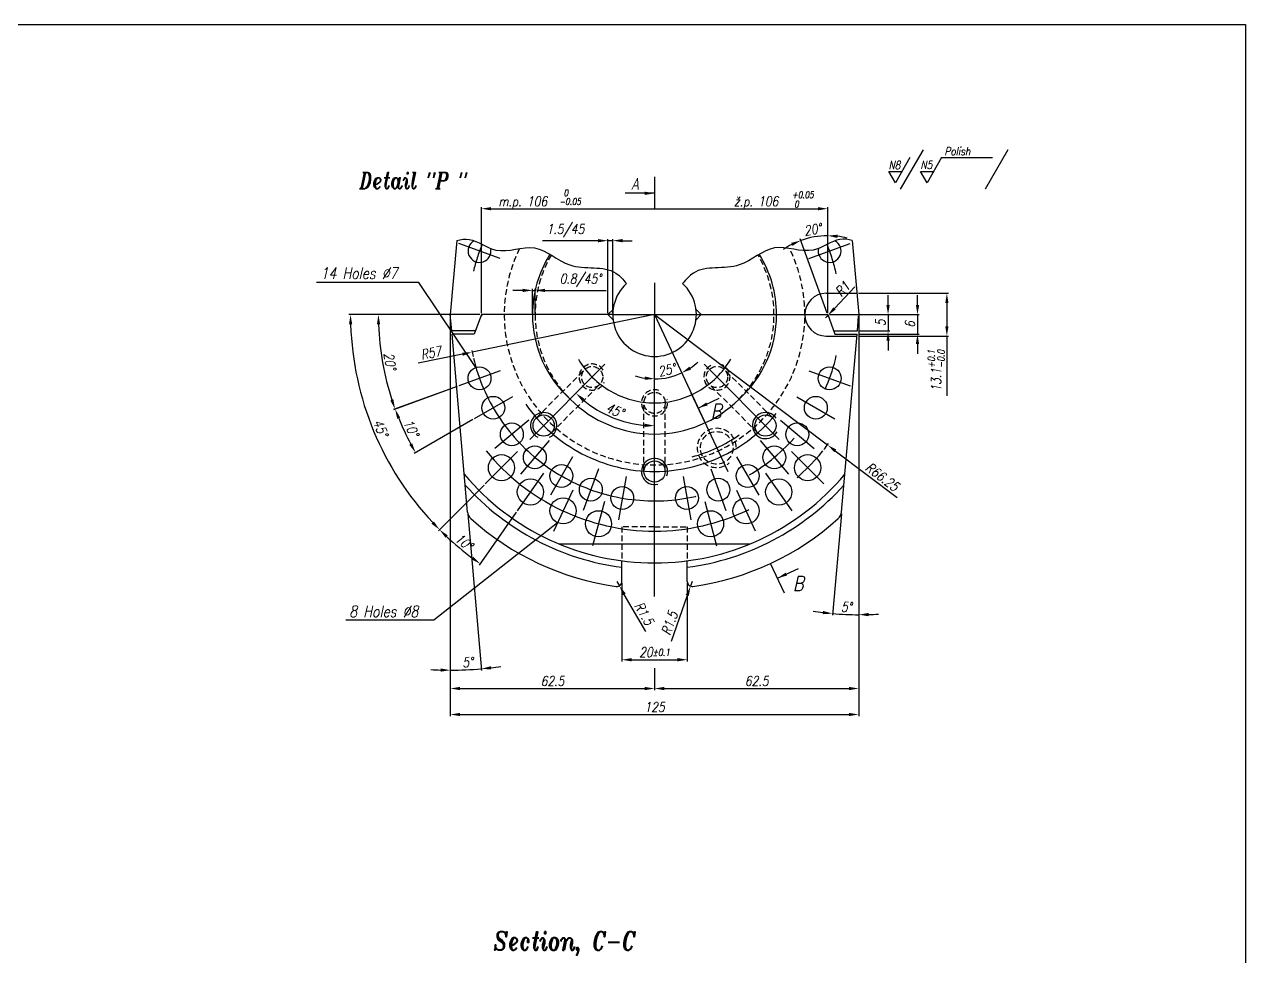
# Model space of a CAD drawing. Extents: x 5 to 829, y 5 to 582.
# Drawn here: x 455.3 to 829, y 296.7 to 582 of the extents above; entities that cross this region are included whole.
import ezdxf

# ---------------------------------------------------------------- set-up
doc = ezdxf.new("R2010")
doc.units = 0
doc.header["$LTSCALE"] = 7
doc.header["$MEASUREMENT"] = 0
doc.linetypes.add('CENTERX2', pattern=[20.32, 12.7, -2.54, 2.54, -2.54])
doc.linetypes.add('HIDDEN', pattern=[0.375, 0.25, -0.125])
doc.layers.get('DEFPOINTS').update_dxf_attribs({"linetype": 'CONTINUOUS', "lineweight": 15})
for name, color, linetype in [('CENTERLINE', 4, 'CENTERX2'), ('DIMENSIONS', 2, 'CONTINUOUS'), ('HIDDEN', 3, 'HIDDEN'), ('TEXT', 2, 'CONTINUOUS')]:
    doc.layers.add(name, color=color, linetype=linetype)
doc.layers.add('OUTLINE', color=7, linetype='CONTINUOUS', lineweight=25)
doc.styles.add('ITALICT', font='ITALICT.shx', dxfattribs={"width": 0.8, "height": 3})
doc.dimstyles.get("Standard").update_dxf_attribs({"dimtxt": 3, "dimasz": 3, "dimexe": 0.5, "dimexo": 0.5, "dimgap": 0.8, "dimtad": 1, "dimdsep": 46, "dimtxsty": 'ITALICT', "dimcen": 0.09, "dimazin": 2, "dimtfac": 1, "dimtmove": 0, "dimatfit": 3, "dimfxl": 1, "dimtolj": 1, "dimtzin": 0, "dimarcsym": 0})

# ---------------------------------------------------------------- blocks, each defined once
blk = doc.blocks.new('*D5')
at = {"layer": 'DEFPOINTS', "color": 0}
for p in [(611.59, 500.6), (610.79, 493.18), (611.59, 493.18)]:
    blk.add_point(p, dxfattribs=at)
at = {"layer": 'DIMENSIONS', "color": 0, "lineweight": -2}
for p, q in [((610.79, 493.68), (610.79, 501.1)), ((611.59, 493.68), (611.59, 501.1)), ((607.79, 500.6), (604.79, 500.6)), ((610.79, 500.6), (611.59, 500.6)), ((614.59, 500.6), (633.36, 500.6))]:
    blk.add_line(p, q, dxfattribs=at)
at = {"layer": 'DIMENSIONS', "color": 0}
for points in [[(607.79, 500.1), (607.79, 501.1), (610.79, 500.6)], [(614.59, 501.1), (614.59, 500.1), (611.59, 500.6)]]:
    blk.add_solid(points, dxfattribs=at)
at = {"layer": 'DIMENSIONS', "color": 0, "insert": (625.48, 503.68), "char_height": 3, "attachment_point": 5, "style": 'ITALICT'}
blk.add_mtext('\\A1;0.8/45%%d', dxfattribs=at)
blk = doc.blocks.new('*D6')
at = {"layer": 'DEFPOINTS', "color": 0}
for p in [(633.84, 515.82), (633.84, 493.18), (635.34, 493.18)]:
    blk.add_point(p, dxfattribs=at)
at = {"layer": 'DIMENSIONS', "color": 0, "lineweight": -2}
for p, q in [((630.84, 515.82), (613.9, 515.82)), ((633.84, 493.68), (633.84, 516.32)), ((635.34, 515.82), (633.84, 515.82)), ((635.34, 493.68), (635.34, 516.32)), ((638.34, 515.82), (641.34, 515.82))]:
    blk.add_line(p, q, dxfattribs=at)
at = {"layer": 'DIMENSIONS', "color": 0}
for points in [[(630.84, 515.32), (630.84, 516.32), (633.84, 515.82)], [(638.34, 516.32), (638.34, 515.32), (635.34, 515.82)]]:
    blk.add_solid(points, dxfattribs=at)
at = {"layer": 'DIMENSIONS', "color": 0, "insert": (620.87, 518.9), "char_height": 3, "attachment_point": 5, "style": 'ITALICT'}
blk.add_mtext('\\A1;1.5/45', dxfattribs=at)
blk = doc.blocks.new('*D7')
at = {"layer": 'DEFPOINTS', "color": 0}
for p in [(585.64, 493.18), (585.64, 493.18), (585.64, 453.97), (590.93, 432.75), (588.81, 384.43)]:
    blk.add_point(p, dxfattribs=at)
at = {"layer": 'DIMENSIONS', "color": 0, "lineweight": -2}
for p, q in [((585.64, 453.47), (585.64, 383.88)), ((590.97, 432.25), (595.17, 384.3))]:
    blk.add_line(p, q, dxfattribs=at)
for start, end in [(276.5799, 278.1598), (266.8402, 268.4201), (270, 275)]:
    blk.add_arc((585.64, 493.18), 108.8, start, end, dxfattribs=at)
at = {"layer": 'DIMENSIONS', "color": 0}
for points in [[(582.64, 383.92), (582.65, 384.92), (585.64, 384.38)], [(598.06, 385.6), (598.16, 384.6), (595.13, 384.8)]]:
    blk.add_solid(points, dxfattribs=at)
at = {"layer": 'DIMENSIONS', "color": 0, "insert": (590.97, 386.81), "char_height": 3, "attachment_point": 5, "rotation": 2.8646, "style": 'ITALICT'}
blk.add_mtext('\\A1;5%%d', dxfattribs=at)
blk = doc.blocks.new('*D8')
at = {"layer": 'DEFPOINTS', "color": 0}
for p in [(710.6, 492.68), (710.64, 493.18), (710.64, 453.83), (705.36, 432.75), (705.3, 401.51)]:
    blk.add_point(p, dxfattribs=at)
at = {"layer": 'DIMENSIONS', "color": 0, "lineweight": -2}
for p, q in [((710.64, 453.33), (710.64, 400.85)), ((705.31, 432.25), (702.6, 401.2))]:
    blk.add_line(p, q, dxfattribs=at)
for start, end in [(261.2562, 263.1281), (265, 270), (271.8719, 273.7438)]:
    blk.add_arc((710.64, 493.18), 91.83, start, end, dxfattribs=at)
at = {"layer": 'DIMENSIONS', "color": 0}
for points in [[(699.6, 401.51), (699.71, 402.51), (702.64, 401.7)], [(713.63, 401.9), (713.65, 400.9), (710.64, 401.35)]]:
    blk.add_solid(points, dxfattribs=at)
at = {"layer": 'DIMENSIONS', "color": 0, "insert": (706.86, 403.73), "char_height": 3, "attachment_point": 5, "rotation": 357.5793, "style": 'ITALICT'}
blk.add_mtext('\\A1;5%%d', dxfattribs=at)
blk = doc.blocks.new('*D9')
at = {"layer": 'DEFPOINTS', "color": 0}
for p in [(585.64, 493.18), (648.14, 385.45), (648.14, 378.77)]:
    blk.add_point(p, dxfattribs=at)
at = {"layer": 'DIMENSIONS', "color": 0, "lineweight": -2}
for p, q in [((585.64, 492.68), (585.64, 378.27)), ((648.14, 384.95), (648.14, 378.27)), ((588.64, 378.77), (645.14, 378.77))]:
    blk.add_line(p, q, dxfattribs=at)
at = {"layer": 'DIMENSIONS', "color": 0}
for points in [[(588.64, 379.27), (588.64, 378.27), (585.64, 378.77)], [(645.14, 378.27), (645.14, 379.27), (648.14, 378.77)]]:
    blk.add_solid(points, dxfattribs=at)
at = {"layer": 'DIMENSIONS', "color": 0, "insert": (616.89, 381.07), "char_height": 3, "attachment_point": 5, "style": 'ITALICT'}
blk.add_mtext('\\A1;62.5', dxfattribs=at)
blk = doc.blocks.new('*D10')
at = {"layer": 'DEFPOINTS', "color": 0}
for p in [(710.64, 417.35), (648.14, 385.45), (710.64, 378.77)]:
    blk.add_point(p, dxfattribs=at)
at = {"layer": 'DIMENSIONS', "color": 0, "lineweight": -2}
for p, q in [((710.64, 416.85), (710.64, 378.27)), ((648.14, 384.95), (648.14, 378.27)), ((651.14, 378.77), (707.64, 378.77))]:
    blk.add_line(p, q, dxfattribs=at)
at = {"layer": 'DIMENSIONS', "color": 0}
for points in [[(651.14, 379.27), (651.14, 378.27), (648.14, 378.77)], [(707.64, 378.27), (707.64, 379.27), (710.64, 378.77)]]:
    blk.add_solid(points, dxfattribs=at)
at = {"layer": 'DIMENSIONS', "color": 0, "insert": (679.39, 381.07), "char_height": 3, "attachment_point": 5, "style": 'ITALICT'}
blk.add_mtext('\\A1;62.5', dxfattribs=at)
blk = doc.blocks.new('*D11')
at = {"layer": 'DEFPOINTS', "color": 0}
for p in [(585.64, 493.18), (710.64, 493.18), (710.64, 370.82)]:
    blk.add_point(p, dxfattribs=at)
at = {"layer": 'DIMENSIONS', "color": 0, "lineweight": -2}
for p, q in [((585.64, 492.68), (585.64, 370.32)), ((710.64, 492.68), (710.64, 370.32)), ((588.64, 370.82), (707.64, 370.82))]:
    blk.add_line(p, q, dxfattribs=at)
at = {"layer": 'DIMENSIONS', "color": 0}
for points in [[(588.64, 371.32), (588.64, 370.32), (585.64, 370.82)], [(707.64, 370.32), (707.64, 371.32), (710.64, 370.82)]]:
    blk.add_solid(points, dxfattribs=at)
at = {"layer": 'DIMENSIONS', "color": 0, "insert": (648.14, 373.12), "char_height": 3, "attachment_point": 5, "style": 'ITALICT'}
blk.add_mtext('\\A1;125', dxfattribs=at)
blk = doc.blocks.new('*D67')
at = {"layer": 'DEFPOINTS', "color": 0}
for p in [(636.64, 411.49), (637.39, 410.19)]:
    blk.add_point(p, dxfattribs=at)
at = {"layer": 'DIMENSIONS', "color": 0, "lineweight": -2}
for p, q in [((636.64, 411.49), (637.39, 410.19)), ((645.49, 396.18), (638.89, 407.59))]:
    blk.add_line(p, q, dxfattribs=at)
at = {"layer": 'DIMENSIONS', "color": 0}
blk.add_solid([(639.33, 407.84), (638.46, 407.34), (637.39, 410.19)], dxfattribs=at)
at = {"layer": 'DIMENSIONS', "color": 0, "insert": (644.93, 401.74), "char_height": 3, "attachment_point": 5, "rotation": 300.0226, "style": 'ITALICT'}
blk.add_mtext('\\A1;R1.5', dxfattribs=at)
blk = doc.blocks.new('*D68')
at = {"layer": 'DEFPOINTS', "color": 0}
for p in [(638.14, 411.49), (658.14, 411.49), (658.14, 387.58)]:
    blk.add_point(p, dxfattribs=at)
at = {"layer": 'DIMENSIONS', "color": 0, "lineweight": -2}
for p, q in [((638.14, 410.99), (638.14, 387.08)), ((658.14, 410.99), (658.14, 387.08)), ((641.14, 387.58), (655.14, 387.58))]:
    blk.add_line(p, q, dxfattribs=at)
at = {"layer": 'DIMENSIONS', "color": 0}
for points in [[(641.14, 388.08), (641.14, 387.08), (638.14, 387.58)], [(655.14, 387.08), (655.14, 388.08), (658.14, 387.58)]]:
    blk.add_solid(points, dxfattribs=at)
at = {"layer": 'DIMENSIONS', "color": 0, "insert": (648.14, 389.88), "char_height": 3, "attachment_point": 5, "style": 'ITALICT'}
blk.add_mtext('\\A1;20{}{\\H0.71x;\\C3;%%p0.1}', dxfattribs=at)
blk = doc.blocks.new('*D69')
at = {"layer": 'DEFPOINTS', "color": 0}
for p in [(659.64, 411.49), (659.15, 410.07)]:
    blk.add_point(p, dxfattribs=at)
at = {"layer": 'DIMENSIONS', "color": 0, "lineweight": -2}
for p, q in [((659.64, 411.49), (659.15, 410.07)), ((658.15, 407.24), (653.2, 393.18))]:
    blk.add_line(p, q, dxfattribs=at)
at = {"layer": 'DIMENSIONS', "color": 0}
blk.add_solid([(658.62, 407.08), (657.68, 407.41), (659.15, 410.07)], dxfattribs=at)
at = {"layer": 'DIMENSIONS', "color": 0, "insert": (652.72, 398.74), "char_height": 3, "attachment_point": 5, "rotation": 70.6253, "style": 'ITALICT'}
blk.add_mtext('\\A1;R1.5', dxfattribs=at)
blk = doc.blocks.new('*D77')
at = {"layer": 'DEFPOINTS', "color": 0}
for p in [(701.14, 493.18), (710.21, 488.18), (719.6, 488.18)]:
    blk.add_point(p, dxfattribs=at)
at = {"layer": 'DIMENSIONS', "color": 0, "lineweight": -2}
for p, q in [((719.6, 496.18), (719.6, 499.18)), ((701.64, 493.18), (720.1, 493.18)), ((719.6, 493.18), (719.6, 488.18)), ((710.71, 488.18), (720.1, 488.18)), ((719.6, 485.18), (719.6, 482.18))]:
    blk.add_line(p, q, dxfattribs=at)
at = {"layer": 'DIMENSIONS', "color": 0}
for points in [[(719.1, 496.18), (720.1, 496.18), (719.6, 493.18)], [(720.1, 485.18), (719.1, 485.18), (719.6, 488.18)]]:
    blk.add_solid(points, dxfattribs=at)
at = {"layer": 'DIMENSIONS', "color": 0, "insert": (717.3, 490.68), "char_height": 3, "attachment_point": 5, "rotation": 90, "style": 'ITALICT'}
blk.add_mtext('\\A1;5', dxfattribs=at)
blk = doc.blocks.new('*D78')
at = {"layer": 'DEFPOINTS', "color": 0}
for p in [(701.14, 493.18), (710.12, 487.18), (728.6, 487.18)]:
    blk.add_point(p, dxfattribs=at)
at = {"layer": 'DIMENSIONS', "color": 0, "lineweight": -2}
for p, q in [((728.6, 496.18), (728.6, 499.18)), ((701.64, 493.18), (729.1, 493.18)), ((728.6, 493.18), (728.6, 487.18)), ((710.62, 487.18), (729.1, 487.18)), ((728.6, 484.18), (728.6, 481.18))]:
    blk.add_line(p, q, dxfattribs=at)
at = {"layer": 'DIMENSIONS', "color": 0}
for points in [[(728.1, 496.18), (729.1, 496.18), (728.6, 493.18)], [(729.1, 484.18), (728.1, 484.18), (728.6, 487.18)]]:
    blk.add_solid(points, dxfattribs=at)
at = {"layer": 'DIMENSIONS', "color": 0, "insert": (726.3, 490.18), "char_height": 3, "attachment_point": 5, "rotation": 90, "style": 'ITALICT'}
blk.add_mtext('\\A1;6', dxfattribs=at)
blk = doc.blocks.new('*D79')
at = {"layer": 'DEFPOINTS', "color": 0}
for p in [(701.14, 525.6), (595.14, 493.18), (701.14, 493.18)]:
    blk.add_point(p, dxfattribs=at)
at = {"layer": 'DIMENSIONS', "color": 0, "lineweight": -2}
for p, q in [((595.14, 493.68), (595.14, 526.1)), ((598.14, 525.6), (698.14, 525.6)), ((701.14, 493.68), (701.14, 526.1))]:
    blk.add_line(p, q, dxfattribs=at)
at = {"layer": 'DIMENSIONS', "color": 0}
for points in [[(598.14, 526.1), (598.14, 525.1), (595.14, 525.6)], [(698.14, 525.1), (698.14, 526.1), (701.14, 525.6)]]:
    blk.add_solid(points, dxfattribs=at)
blk = doc.blocks.new('*D80')
at = {"layer": 'DEFPOINTS', "color": 0}
for p in [(698.34, 517.18), (701.14, 493.68), (701.14, 493.18), (701.14, 493.18), (703.33, 487.18)]:
    blk.add_point(p, dxfattribs=at)
at = {"layer": 'DIMENSIONS', "color": 0, "lineweight": -2}
for p, q in [((700.97, 493.65), (692.71, 516.35)), ((701.14, 494.18), (701.14, 517.84))]:
    blk.add_line(p, q, dxfattribs=at)
for start, end in [(90, 110), (75.7601, 82.8801), (117.1199, 124.2399)]:
    blk.add_arc((701.14, 493.18), 24.16, start, end, dxfattribs=at)
at = {"layer": 'DIMENSIONS', "color": 0}
for points in [[(690.33, 514.23), (689.93, 515.14), (692.88, 515.88)], [(704.17, 517.65), (704.11, 516.65), (701.14, 517.34)]]:
    blk.add_solid(points, dxfattribs=at)
at = {"layer": 'DIMENSIONS', "color": 0, "insert": (696.55, 519.24), "char_height": 3, "attachment_point": 5, "rotation": 10, "style": 'ITALICT'}
blk.add_mtext('\\A1;20%%d', dxfattribs=at)
blk = doc.blocks.new('*D81')
at = {"layer": 'DEFPOINTS', "color": 0}
for p in [(700.44, 492.18), (701.13, 492.91)]:
    blk.add_point(p, dxfattribs=at)
at = {"layer": 'DIMENSIONS', "color": 0, "lineweight": -2}
for p, q in [((709.42, 501.68), (703.19, 495.09)), ((700.44, 492.18), (701.13, 492.91))]:
    blk.add_line(p, q, dxfattribs=at)
at = {"layer": 'DIMENSIONS', "color": 0}
blk.add_solid([(702.83, 495.43), (703.56, 494.74), (701.13, 492.91)], dxfattribs=at)
at = {"layer": 'DIMENSIONS', "color": 0, "insert": (705.67, 501.05), "char_height": 3, "attachment_point": 5, "rotation": 46.5881, "style": 'ITALICT'}
blk.add_mtext('\\A1;R1', dxfattribs=at)
blk = doc.blocks.new('*D82')
at = {"layer": 'DEFPOINTS', "color": 0}
for p in [(710.07, 499.73), (710.07, 486.63), (737.6, 486.63)]:
    blk.add_point(p, dxfattribs=at)
at = {"layer": 'DIMENSIONS', "color": 0, "lineweight": -2}
for p, q in [((710.57, 499.73), (738.1, 499.73)), ((737.6, 496.73), (737.6, 489.63)), ((710.57, 486.63), (738.1, 486.63)), ((737.6, 486.63), (737.6, 468.38))]:
    blk.add_line(p, q, dxfattribs=at)
at = {"layer": 'DIMENSIONS', "color": 0}
for points in [[(738.1, 496.73), (737.1, 496.73), (737.6, 499.73)], [(737.1, 489.63), (738.1, 489.63), (737.6, 486.63)]]:
    blk.add_solid(points, dxfattribs=at)
at = {"layer": 'DIMENSIONS', "color": 0, "insert": (734.31, 476), "char_height": 3, "attachment_point": 5, "rotation": 90, "style": 'ITALICT'}
blk.add_mtext('\\A1;13.1{}{\\H0.71x;\\C3;\\S+0.1^ -0.0;}', dxfattribs=at)
blk = doc.blocks.new('*D83')
at = {"layer": 'DEFPOINTS', "color": 0}
for p in [(648.14, 493.18), (632.98, 478.02), (631.14, 463.73), (609.96, 455), (648.14, 406.89)]:
    blk.add_point(p, dxfattribs=at)
at = {"layer": 'DIMENSIONS', "color": 0, "lineweight": -2}
blk.add_arc((648.14, 493.18), 34.01, 230.0562, 264.9438, dxfattribs=at)
at = {"layer": 'DIMENSIONS', "color": 0}
for points in [[(626.65, 467.48), (625.97, 466.74), (624.1, 469.14)], [(645.12, 458.81), (645.17, 459.81), (648.14, 459.18)]]:
    blk.add_solid(points, dxfattribs=at)
at = {"layer": 'DIMENSIONS', "color": 0, "insert": (636.01, 463.89), "char_height": 3, "attachment_point": 5, "rotation": 337.5, "style": 'ITALICT'}
blk.add_mtext('\\A1;45%%d', dxfattribs=at)
blk = doc.blocks.new('*D91')
at = {"layer": 'DEFPOINTS', "color": 0}
for p in [(648.14, 493.18), (701.05, 453.31)]:
    blk.add_point(p, dxfattribs=at)
at = {"layer": 'DIMENSIONS', "color": 0, "lineweight": -2}
for p, q in [((648.14, 493.18), (701.05, 453.31)), ((703.45, 451.51), (722.4, 437.22))]:
    blk.add_line(p, q, dxfattribs=at)
blk.add_arc((648.14, 493.18), 66.25, 321.4891, 323.4317, dxfattribs=at)
at = {"layer": 'DIMENSIONS', "color": 0}
blk.add_solid([(703.75, 451.91), (703.15, 451.11), (701.05, 453.31)], dxfattribs=at)
at = {"layer": 'DIMENSIONS', "color": 0, "insert": (717.81, 443.57), "char_height": 3, "attachment_point": 5, "rotation": 322.9993, "style": 'ITALICT'}
blk.add_mtext('\\A1;R66.25', dxfattribs=at)
blk = doc.blocks.new('*D92')
at = {"layer": 'DEFPOINTS', "color": 0}
for p in [(648.14, 493.18), (592.31, 481.69)]:
    blk.add_point(p, dxfattribs=at)
at = {"layer": 'DIMENSIONS', "color": 0, "lineweight": -2}
for p, q in [((648.14, 493.18), (592.31, 481.69)), ((589.38, 481.08), (575.84, 478.29))]:
    blk.add_line(p, q, dxfattribs=at)
blk.add_arc((648.14, 493.18), 57, 191.1324, 192.9601, dxfattribs=at)
at = {"layer": 'DIMENSIONS', "color": 0}
blk.add_solid([(589.48, 480.59), (589.28, 481.57), (592.31, 481.69)], dxfattribs=at)
at = {"layer": 'DIMENSIONS', "color": 0, "insert": (579.74, 481.45), "char_height": 3, "attachment_point": 5, "rotation": 11.635, "style": 'ITALICT'}
blk.add_mtext('\\A1;R57', dxfattribs=at)
blk = doc.blocks.new('*D93')
at = {"layer": 'DEFPOINTS', "color": 0}
for p in [(595.14, 493.18), (635.34, 493.18), (558.26, 469.1), (606.25, 451.29), (596.35, 441.39)]:
    blk.add_point(p, dxfattribs=at)
at = {"layer": 'DIMENSIONS', "color": 0, "lineweight": -2}
for p, q in [((594.64, 493.18), (554.59, 493.18)), ((595.99, 441.03), (581.99, 427.03))]:
    blk.add_line(p, q, dxfattribs=at)
blk.add_arc((648.14, 493.18), 93.05, 181.8473, 223.1527, dxfattribs=at)
at = {"layer": 'DIMENSIONS', "color": 0}
for points in [[(555.64, 490.19), (554.64, 490.17), (555.09, 493.18)], [(579.9, 429.19), (580.62, 429.89), (582.35, 427.38)]]:
    blk.add_solid(points, dxfattribs=at)
at = {"layer": 'DIMENSIONS', "color": 0, "insert": (564.3, 458.45), "char_height": 3, "attachment_point": 5, "rotation": 292.5, "style": 'ITALICT'}
blk.add_mtext('\\A1;45%%d', dxfattribs=at)
blk = doc.blocks.new('*D94')
at = {"layer": 'DEFPOINTS', "color": 0}
for p in [(600.92, 476), (588.24, 471.38), (604.63, 468.06), (570.58, 459.73), (592.93, 461.31)]:
    blk.add_point(p, dxfattribs=at)
at = {"layer": 'DIMENSIONS', "color": 0, "lineweight": -2}
for p, q in [((587.77, 471.21), (568.3, 464.12)), ((592.5, 461.06), (574.56, 450.7))]:
    blk.add_line(p, q, dxfattribs=at)
blk.add_arc((648.14, 493.18), 84.47, 202.035, 207.965, dxfattribs=at)
at = {"layer": 'DIMENSIONS', "color": 0}
for points in [[(570.31, 461.67), (569.38, 461.31), (568.77, 464.29)], [(573.1, 453.33), (573.98, 453.81), (574.99, 450.95)]]:
    blk.add_solid(points, dxfattribs=at)
at = {"layer": 'DIMENSIONS', "color": 0, "insert": (573.67, 458.46), "char_height": 3, "attachment_point": 5, "rotation": 295, "style": 'ITALICT'}
blk.add_mtext('\\A1;10%%d', dxfattribs=at)
blk = doc.blocks.new('*D95')
at = {"layer": 'DEFPOINTS', "color": 0}
for p in [(595.14, 493.18), (635.34, 493.18), (564.2, 483.37), (600.92, 476), (588.24, 471.38)]:
    blk.add_point(p, dxfattribs=at)
at = {"layer": 'DIMENSIONS', "color": 0, "lineweight": -2}
for p, q in [((594.64, 493.18), (563.13, 493.18)), ((587.77, 471.21), (568.25, 464.1))]:
    blk.add_line(p, q, dxfattribs=at)
blk.add_arc((648.14, 493.18), 84.52, 182.0339, 197.9661, dxfattribs=at)
at = {"layer": 'DIMENSIONS', "color": 0}
for points in [[(564.18, 490.19), (563.18, 490.17), (563.63, 493.18)], [(567.27, 466.95), (568.22, 467.28), (568.72, 464.28)]]:
    blk.add_solid(points, dxfattribs=at)
at = {"layer": 'DIMENSIONS', "color": 0, "insert": (567.17, 478.91), "char_height": 3, "attachment_point": 5, "rotation": 280, "style": 'ITALICT'}
blk.add_mtext('\\A1;20%%d', dxfattribs=at)
blk = doc.blocks.new('*D96')
at = {"layer": 'DEFPOINTS', "color": 0}
for p in [(606.25, 451.29), (596.35, 441.39), (614.16, 444.65), (606.13, 433.18), (586.28, 423.67)]:
    blk.add_point(p, dxfattribs=at)
at = {"layer": 'DIMENSIONS', "color": 0, "lineweight": -2}
for p, q in [((595.99, 441.03), (581.99, 427.03)), ((605.84, 432.77), (594.48, 416.55))]:
    blk.add_line(p, q, dxfattribs=at)
blk.add_arc((648.14, 493.18), 93.06, 226.8472, 233.1528, dxfattribs=at)
at = {"layer": 'DIMENSIONS', "color": 0}
for points in [[(584.85, 425.65), (584.15, 424.94), (582.34, 427.38)], [(592.05, 418.31), (592.63, 419.12), (594.77, 416.96)]]:
    blk.add_solid(points, dxfattribs=at)
at = {"layer": 'DIMENSIONS', "color": 0, "insert": (589.81, 423.66), "char_height": 3, "attachment_point": 5, "rotation": 320, "style": 'ITALICT'}
blk.add_mtext('\\A1;10%%d', dxfattribs=at)
blk = doc.blocks.new('*D97')
at = {"layer": 'DEFPOINTS', "color": 0}
for p in [(648.14, 493.18), (648.14, 493.18), (650.99, 473.73), (670.54, 445.15), (648.14, 406.89)]:
    blk.add_point(p, dxfattribs=at)
at = {"layer": 'DIMENSIONS', "color": 0, "lineweight": -2}
for start, end in [(303.752, 312.5041), (270, 295), (252.4959, 261.248)]:
    blk.add_arc((648.14, 493.18), 19.66, start, end, dxfattribs=at)
at = {"layer": 'DIMENSIONS', "color": 0}
for points in [[(658.82, 477.27), (659.31, 476.4), (656.45, 475.37)], [(645.11, 473.25), (645.19, 474.25), (648.14, 473.52)]]:
    blk.add_solid(points, dxfattribs=at)
at = {"layer": 'DIMENSIONS', "color": 0, "insert": (651.9, 476.23), "char_height": 3, "attachment_point": 5, "rotation": 12.5, "style": 'ITALICT'}
blk.add_mtext('\\A1;25%%d', dxfattribs=at)

msp = doc.modelspace()

# ---------------------------------------------------------------- linework, layer by layer
at = {"layer": 'CENTERLINE'}
for p, q in [((600.9236, 510.3688), (588.2378, 514.986)), ((695.3628, 510.3688), (708.0486, 514.986)), ((648.1432, 502.9069), (648.1432, 493.1822)), ((635.3432, 493.1822), (648.1432, 493.1822)), ((648.1432, 406.8889), (648.1432, 493.1822)), ((648.1432, 493.1822), (660.9432, 493.1822)), ((648.1432, 493.1822), (670.542, 445.1479)), ((600.9236, 475.9957), (588.2378, 471.3785)), ((632.9772, 478.0163), (609.9617, 455.0007)), ((663.3092, 478.0163), (686.3247, 455.0007)), ((695.3628, 475.9957), (708.0486, 471.3785)), ((604.6254, 468.0572), (592.9341, 461.3072)), ((691.661, 468.0572), (703.3523, 461.3072)), ((609.6495, 460.8822), (599.3079, 452.2045)), ((686.6369, 460.8822), (696.9785, 452.2045)), ((615.8431, 454.6885), (607.1655, 444.3469)), ((680.4433, 454.6885), (689.1209, 444.3469)), ((606.2471, 451.2862), (596.3476, 441.3867)), ((623.0182, 449.6645), (616.2682, 437.9731)), ((673.2682, 449.6645), (680.0182, 437.9731)), ((690.0393, 451.2862), (699.9388, 441.3867)), ((630.9567, 445.9627), (626.3394, 433.2768)), ((665.3297, 445.9627), (669.947, 433.2768)), ((614.1588, 444.6475), (606.1287, 433.1794)), ((639.4174, 443.6957), (637.0731, 430.4008)), ((656.869, 443.6957), (659.2133, 430.4008)), ((682.1276, 444.6475), (690.1577, 433.1794)), ((623.1031, 439.4835), (617.1864, 426.7952)), ((673.1833, 439.4835), (678.9715, 427.0708)), ((632.8082, 435.9511), (629.1847, 422.4282)), ((663.4782, 435.9511), (667.1017, 422.4282))]:
    msp.add_line(p, q, dxfattribs=at)
for radius, start, end in [(57, 157.848832, 166.537272), (57, 12.670261, 22.151168), (57, 193.462728, 347.329739), (27, 210.3713, 329.643682), (48, 214.800954, 325.352438), (45, 284.800622, 305.199378), (66.25, 218.943287, 321.056713)]:
    msp.add_arc((648.1432, 493.1822), radius, start, end, dxfattribs=at)
at = {"layer": 'DIMENSIONS'}
for p, q in [((648.1432, 535.3175), (648.1432, 525.3175)), ((585.6432, 493.1822), (585.6432, 453.9656)), ((710.6432, 493.1822), (710.6432, 453.8292)), ((663.5899, 460.0567), (659.3637, 469.1198)), ((687.8693, 407.9893), (683.6431, 417.0524))]:
    msp.add_line(p, q, dxfattribs=at)
for centre, start, end in [((614.2021, 459.2411), 296.330165, 243.210609), ((682.0843, 459.2411), 35.036832, 332.134105), ((648.1432, 445.1822), 341.325184, 283.935126)]:
    msp.add_arc(centre, 4, start, end, dxfattribs=at)
for points in [[(587.6293, 515.884), (588.9017, 516.2482), (592.9392, 516.7242), (600.2556, 510.6211), (612.0377, 516.2633), (622.1057, 505.713), (634.3167, 508.7905), (638.5417, 503.9272), (639.5461, 502.6654)], [(708.6571, 515.884), (707.3847, 516.2482), (703.3472, 516.7242), (696.0308, 510.6211), (684.2487, 516.2633), (674.1807, 505.713), (661.9697, 508.7905), (657.7447, 503.9272), (656.7403, 502.6654)]]:
    msp.add_open_spline(points, degree=3, knots=[6.18877412, 6.18877412, 6.18877412, 6.18877412, 10.19233428, 19.02754614, 30.83272001, 42.82688375, 57.10100396, 61.74519363, 61.74519363, 61.74519363, 61.74519363], dxfattribs=at)
at = {"layer": 'HIDDEN'}
for p, q in [((611.9819, 461.6171), (626.7532, 476.3885)), ((684.3045, 461.6171), (669.5332, 476.3885)), ((616.5781, 457.0209), (631.3494, 471.7923)), ((679.7083, 457.0209), (664.937, 471.7923)), ((644.8932, 445.2924), (644.8932, 466.1822)), ((651.3932, 445.2924), (651.3932, 466.1822)), ((638.1432, 428.2322), (638.1432, 417.843)), ((648.1432, 428.2322), (638.1432, 428.2322)), ((648.1432, 428.2322), (658.1432, 428.2322)), ((658.1432, 428.2322), (658.1432, 417.843))]:
    msp.add_line(p, q, dxfattribs=at)
for centre, radius in [((629.0513, 474.0904), 3.25), ((667.2351, 474.0904), 3.25), ((648.1432, 466.1822), 3.25), ((667.161, 452.3984), 5)]:
    msp.add_circle(centre, radius, dxfattribs=at)
for centre, radius, start, end in [((648.1432, 493.1822), 46, 153.920704, 26.079296), ((648.1432, 493.1822), 36.55, 150.059777, 180.000005), ((648.1432, 493.1822), 36.55, 359.999995, 29.940223), ((648.1432, 493.1822), 36.55, 179.999995, 224.999994), ((648.1432, 493.1822), 36.55, 315.000002, 0.000001), ((629.0513, 474.0904), 4, 31.794911, 337.02002), ((667.2351, 474.0904), 4, 117.656185, 68.788342), ((648.1432, 466.1822), 4, 70.961933, 14.886469), ((667.161, 452.3984), 6, 1.763258, 309.79535)]:
    msp.add_arc(centre, radius, start, end, dxfattribs=at)
at = {"layer": 'OUTLINE'}
for p, q in [((5, 582), (829, 582)), ((829, 582), (829, 5)), ((587.6293, 515.884), (585.6432, 493.1822)), ((708.6571, 515.884), (710.6432, 493.1822)), ((700.6932, 499.7322), (710.0702, 499.7322)), ((633.8416, 493.1822), (635.4439, 494.7845)), ((662.4448, 493.1822), (660.8425, 494.7845)), ((586.0806, 488.1822), (585.6432, 493.1822)), ((595.1432, 493.1822), (592.9594, 487.1822)), ((635.3432, 493.1822), (595.1432, 493.1822)), ((633.8416, 493.1822), (635.4439, 491.58)), ((662.4448, 493.1822), (660.8425, 491.58)), ((660.9432, 493.1822), (701.1432, 493.1822)), ((701.1432, 493.1822), (703.327, 487.1822)), ((710.2058, 488.1822), (710.5995, 492.6822)), ((593.3234, 488.1822), (586.0806, 488.1822)), ((590.9305, 432.7482), (586.1681, 487.1822)), ((592.9594, 487.1822), (586.1681, 487.1822)), ((700.6932, 486.6322), (710.0702, 486.6322)), ((702.963, 488.1822), (710.2058, 488.1822)), ((703.327, 487.1822), (710.1183, 487.1822)), ((705.3559, 432.7482), (710.1183, 487.1822)), ((618.9032, 423.0322), (677.3832, 423.0322)), ((638.1432, 411.4877), (638.1432, 417.843)), ((658.1432, 411.4877), (658.1432, 417.843))]:
    msp.add_line(p, q, dxfattribs=at)
for centre, radius in [((594.5807, 473.6871), 3.5), ((701.7057, 473.6871), 3.5), ((598.7798, 464.6822), 3.5), ((697.5066, 464.6822), 3.5), ((604.4787, 456.5434), 3.5), ((614.2021, 459.2411), 3.25), ((682.0843, 459.2411), 3.25), ((691.8077, 456.5434), 3.5), ((611.5043, 449.5177), 3.5), ((684.7821, 449.5177), 3.5), ((601.2974, 446.3364), 4), ((648.1432, 445.1822), 3.25), ((694.989, 446.3364), 4), ((619.6432, 443.8188), 3.5), ((676.6432, 443.8188), 3.5), ((610.1438, 438.9134), 4), ((628.6481, 439.6198), 3.5), ((667.6383, 439.6198), 3.5), ((686.1426, 438.9134), 4), ((638.2453, 437.0482), 3.5), ((658.0411, 437.0482), 3.5), ((620.1447, 433.1394), 4), ((676.1417, 433.1394), 4), ((630.9964, 429.1897), 4), ((665.29, 429.1897), 4)]:
    msp.add_circle(centre, radius, dxfattribs=at)
for centre, radius, start, end in [((594.5807, 512.6774), 3.5, 118.012771, 12.606656), ((701.7057, 512.6774), 3.5, 167.393344, 61.987229), ((645.5739, 493.1822), 34.7807, 147.935389, 180), ((650.7125, 493.1822), 34.7807, 359.999997, 32.064607), ((648.1432, 493.1822), 12.8, 132.194324, 47.805676), ((700.6932, 493.1822), 6.55, 90, 270), ((595.8434, 492.1822), 1, 89.999994, 160), ((645.5739, 493.1822), 34.7807, 179.999996, 227.994153), ((650.7125, 493.1822), 34.7807, 312.005843, 360), ((700.443, 492.1822), 1, 20, 90), ((648.1432, 493.1822), 76, 219.991307, 320.008693), ((648.1432, 493.1822), 77.95, 221.98958, 262.629363), ((648.1432, 493.1822), 77.95, 277.370637, 318.01042), ((593.9191, 433.0096), 3, 185, 227.976639), ((648.1432, 493.1822), 84, 227.976639, 261.987222), ((648.1432, 493.1822), 84, 278.012778, 312.023361), ((702.3673, 433.0096), 3, 312.023361, 355), ((636.6432, 411.4877), 1.5, 261.987222, 0), ((659.6432, 411.4877), 1.5, 180, 278.012778)]:
    msp.add_arc(centre, radius, start, end, dxfattribs=at)
at = {"layer": 'OUTLINE', "color": 3}
msp.add_arc((648.1432, 493.1822), 36.55, 224.999994, 315.000107, dxfattribs=at)
at = {"layer": 'TEXT'}
for p, q in [((730.2956, 543.6088), (723.333, 531.5492)), ((756.2539, 543.6088), (749.2912, 531.5492)), ((726.3032, 541.2721), (721.8451, 533.5504)), ((735.9924, 541.2721), (731.5343, 533.5504)), ((735.9924, 541.2721), (751.5695, 541.2721)), ((719.8416, 537.0206), (723.8486, 537.0206)), ((721.8451, 533.5504), (719.8416, 537.0206)), ((729.5308, 537.0206), (733.5378, 537.0206)), ((731.5343, 533.5504), (729.5308, 537.0206)), ((576.0016, 503.0157), (544.6636, 503.0157)), ((593.4852, 477.0112), (576.0016, 503.0157)), ((618.4543, 429.5141), (580.5876, 399.7254)), ((580.5876, 399.7254), (553.6237, 399.7254))]:
    msp.add_line(p, q, dxfattribs=at)

# ---------------------------------------------------------------- texts
at = {"layer": 'DIMENSIONS', "style": 'ITALICT', "width": 0.8}
for s, height, p in [('A', 3.5, (641.0992, 531.4429)), ('  0', 2, (618.1123, 529.4244)), ('+0.05', 2, (690.2184, 528.8723)), ('m.p. 106', 3, (600.3474, 526.3591)), ('-0.05', 2, (618.9903, 526.7855)), ('ž.p. 106', 3, (672.4417, 526.3591)), ('  0', 2, (688.6811, 525.9951)), ('B', 4.5, (665.3358, 461.3982)), ('B', 4.5, (690.4903, 408.619))]:
    msp.add_text(s, height=height, dxfattribs=at).set_placement(p)
at = {"layer": 'TEXT', "style": 'ITALICT', "width": 0.8}
for s, height, p in [('Polish', 2.5, (736.877, 541.9401)), ('N8', 2.5, (719.7474, 537.7187)), ('N5', 2.5, (729.5253, 537.7632)), ('Detail "P "', 5, (557.8299, 531.7343)), ('14 Holes %%C7', 3.5, (545.9662, 504.1169)), ('8 Holes %%C8', 3.5, (554.7353, 400.6149)), ('Section, C-C', 5.625, (598.8565, 298.7167))]:
    msp.add_text(s, height=height, dxfattribs=at).set_placement(p)

# ---------------------------------------------------------------- dimensions: what is measured, and where the dimension line sits
at = {"layer": 'DIMENSIONS'}
for base, p1, p2, text, picture, middle in [((701.1432, 525.602), (595.1432, 493.1822), (701.1432, 493.1822), ' ', '*D79', (648.1432, 525.602)), ((633.8416, 515.8175), (635.3416, 493.1822), (633.8416, 493.1822), '1.5/45', '*D6', (620.8684, 518.8987)), ((611.5932, 500.5991), (610.7932, 493.1822), (611.5932, 493.1822), '0.8/45%%d', '*D5', (625.4789, 503.6803))]:
    dim = msp.add_linear_dim(base=base, p1=p1, p2=p2, text=text, dimstyle='Standard', dxfattribs=at)
    dim.commit()
    dim.dimension.update_dxf_attribs({"geometry": picture, "text_midpoint": middle})
for base, line1, line2, picture, middle in [((698.3387, 517.1761), ((701.1432, 493.1822), (701.1432, 493.6822)), ((701.1432, 493.1822), (703.327, 487.1822)), '*D80', (696.5489, 519.2375)), ((558.2622, 469.0987), ((635.3432, 493.1822), (595.1432, 493.1822)), ((606.2471, 451.2862), (596.3476, 441.3867)), '*D93', (564.2996, 458.4531)), ((564.1973, 483.3704), ((635.3432, 493.1822), (595.1432, 493.1822)), ((600.9236, 475.9957), (588.2378, 471.3785)), '*D95', (567.1749, 478.9053)), ((631.1399, 463.7317), ((648.1432, 406.8889), (648.1432, 493.1822)), ((632.9772, 478.0163), (609.9617, 455.0007)), '*D83', (636.0096, 463.8892)), ((650.9924, 473.731), ((648.1432, 406.8889), (648.1432, 493.1822)), ((648.1432, 493.1822), (670.542, 445.1479)), '*D97', (651.9003, 476.2349)), ((570.5829, 459.726), ((604.6254, 468.0572), (592.9341, 461.3072)), ((600.9236, 475.9957), (588.2378, 471.3785)), '*D94', (573.6733, 458.4564)), ((586.2805, 423.6677), ((614.1588, 444.6475), (606.1287, 433.1794)), ((606.2471, 451.2862), (596.3476, 441.3867)), '*D96', (589.8069, 423.6597))]:
    dim = msp.add_angular_dim_2l(base=base, line1=line1, line2=line2, dimstyle='Standard', dxfattribs=at)
    dim.commit()
    dim.dimension.update_dxf_attribs({"geometry": picture, "text_midpoint": middle})
for center, mpoint, picture, middle in [((700.443, 492.1822), (701.1302, 492.9087), '*D81', (705.6679, 501.0519)), ((636.6432, 411.4877), (637.3937, 410.189), '*D67', (644.9327, 401.7399))]:
    dim = msp.add_radius_dim(center=center, mpoint=mpoint, dimstyle='Standard', dxfattribs=at)
    dim.commit()
    dim.dimension.update_dxf_attribs({"geometry": picture, "text_midpoint": middle})
dim = msp.add_linear_dim(base=(719.5984, 488.1822), p1=(701.1432, 493.1822), p2=(710.2058, 488.1822), angle=90, dimstyle='Standard', override={"dimtmove": 0}, dxfattribs=at)
dim.commit()
dim.dimension.update_dxf_attribs({"geometry": '*D77', "text_midpoint": (717.2984, 490.6822)})
dim = msp.add_linear_dim(base=(728.5984, 487.1822), p1=(701.1432, 493.1822), p2=(710.1183, 487.1822), angle=90, dimstyle='Standard', override={"dimtmove": 0}, dxfattribs=at)
dim.commit()
dim.dimension.update_dxf_attribs({"geometry": '*D78', "text_midpoint": (728.5984, 490.1822), "dimtype": 160})
dim = msp.add_linear_dim(base=(737.5984, 486.6322), p1=(710.0702, 499.7322), p2=(710.0702, 486.6322), angle=90, text='<>{}{\\H0.71x;\\C3;\\S+0.1^ -0.0;}', dimstyle='Standard', override={"dimtp": 0.1, "dimtm": 0, "dimtdec": 1, "dimtzin": 0}, dxfattribs=at)
dim.commit()
dim.dimension.update_dxf_attribs({"geometry": '*D82', "text_midpoint": (737.5984, 476.0039), "dimtype": 160})
for center, mpoint, picture, middle in [((648.1432, 493.1822), (592.3144, 481.6867), '*D92', (580.2068, 479.1936)), ((648.1432, 493.1822), (701.0523, 453.3113), '*D91', (716.4231, 441.7283)), ((659.6432, 411.4877), (659.1456, 410.0726), '*D69', (654.8916, 397.9757))]:
    dim = msp.add_radius_dim(center=center, mpoint=mpoint, dimstyle='Standard', dxfattribs=at)
    dim.commit()
    dim.dimension.update_dxf_attribs({"geometry": picture, "text_midpoint": middle, "dimtype": 164})
for base, line1, line2, picture, middle in [((588.8076, 384.4277), ((590.9305, 432.7482), (585.6432, 493.1822)), ((585.6432, 493.1822), (585.6432, 453.9656)), '*D7', (591.0807, 384.5176)), ((705.3038, 401.5074), ((705.3559, 432.7482), (710.5995, 492.6822)), ((710.6432, 493.1822), (710.6432, 453.8292)), '*D8', (706.7647, 401.434))]:
    dim = msp.add_angular_dim_2l(base=base, line1=line1, line2=line2, dimstyle='Standard', dxfattribs=at)
    dim.commit()
    dim.dimension.update_dxf_attribs({"geometry": picture, "text_midpoint": middle, "dimtype": 162})
dim = msp.add_linear_dim(base=(648.1432, 378.7727), p1=(585.6432, 493.1822), p2=(648.1432, 385.4523), dimstyle='Standard', dxfattribs=at)
dim.commit()
dim.dimension.update_dxf_attribs({"geometry": '*D9', "text_midpoint": (616.8932, 381.0727)})
dim = msp.add_linear_dim(base=(710.6432, 370.8206), p1=(585.6432, 493.1822), p2=(710.6432, 493.1822), dimstyle='Standard', dxfattribs=at)
dim.commit()
dim.dimension.update_dxf_attribs({"geometry": '*D11', "text_midpoint": (648.1432, 370.8206), "dimtype": 160})
dim = msp.add_linear_dim(base=(710.6432, 378.7727), p1=(648.1432, 385.4523), p2=(710.6432, 417.3521), dimstyle='Standard', override={"dimtmove": 1}, dxfattribs=at)
dim.commit()
dim.dimension.update_dxf_attribs({"geometry": '*D10', "text_midpoint": (679.3932, 381.0727)})
dim = msp.add_linear_dim(base=(658.1432, 387.5777), p1=(638.1432, 411.4877), p2=(658.1432, 411.4877), text='<>{}{\\H0.71x;\\C3;%%p0.1}', dimstyle='Standard', override={"dimtp": 0.1, "dimtm": 0.1}, dxfattribs=at)
dim.commit()
dim.dimension.update_dxf_attribs({"geometry": '*D68', "text_midpoint": (648.1432, 389.8777)})

# ---------------------------------------------------------------- leaders
for points in [[(648.1432, 530.3175), (639.1432, 530.3175)], [(661.4768, 464.5882), (667.9075, 467.5869)], [(685.7562, 412.5209), (692.1869, 415.5195)]]:
    msp.add_leader(points, dimstyle='Standard', override={"dimgap": 0.7, "dimtad": 0}, dxfattribs=at)

doc.saveas('drawing.dxf')
